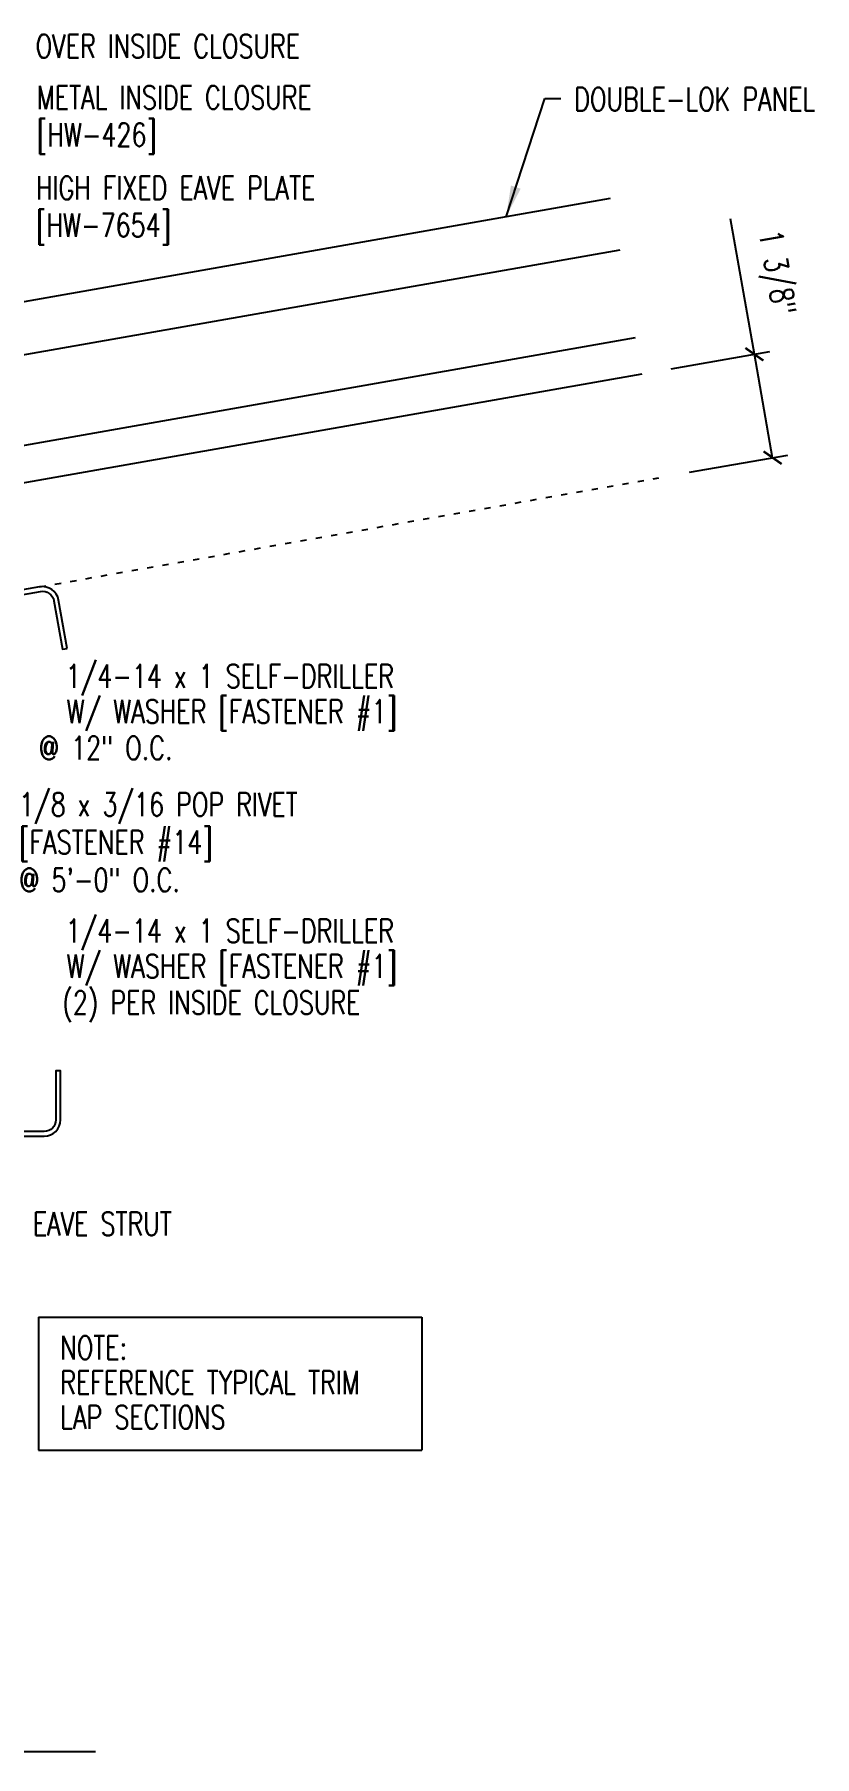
# Model space of a CAD drawing. Header units: inches. Extents: x 1.3 to 41.3, y 3.2 to 47.8.
# Drawn here: x 28.75 to 41.27, y 3.93 to 31.59 of the extents above; entities that cross this region are included whole.
import ezdxf
from ezdxf.enums import TextEntityAlignment as Align

# ---------------------------------------------------------------- set-up
doc = ezdxf.new("R2010")
doc.units = ezdxf.units.IN
doc.header["$MEASUREMENT"] = 0
doc.linetypes.add('ACAD_ISO07W100', pattern=[3, 0, -3])
for name, color, linetype in [('DIM', 7, 'Continuous'), ('PANEL', 11, 'Continuous'), ('STLA', 12, 'Continuous'), ('TEXT', 2, 'Continuous')]:
    doc.layers.add(name, color=color, linetype=linetype)
doc.styles.add('TEXT1', font='ROMANS.shx', dxfattribs={"width": 0.75, "height": 0.375})
doc.dimstyles.new('DETAIL', dxfattribs={"dimscale": 4, "dimtxt": 0.09375, "dimasz": 0.0625, "dimexe": 0.0625, "dimexo": 0.125, "dimgap": 0.0625, "dimtad": 1, "dimdec": 4, "dimzin": 3, "dimdsep": 46, "dimlunit": 4, "dimtxsty": 'TEXT1', "dimblk": 'ARCHTICK', "dimcen": 0.0625, "dimclrd": 7, "dimclre": 7, "dimclrt": 2, "dimadec": 0, "dimazin": 0, "dimtfac": 0.59375, "dimtdec": 4, "dimtmove": 0, "dimatfit": 3, "dimfxl": 0, "dimfrac": 2, "dimtolj": 1, "dimtzin": 3, "dimarcsym": 0})
doc.dimstyles.new('DETAIL$7', dxfattribs={"dimscale": 4, "dimtxt": 0.09375, "dimasz": 0.125, "dimexe": 0.0625, "dimexo": 0.125, "dimgap": 0.0625, "dimtad": 1, "dimdec": 4, "dimzin": 3, "dimdsep": 46, "dimlunit": 4, "dimtxsty": 'TEXT1', "dimblk": 'ARCHTICK', "dimcen": 0.0625, "dimclrd": 7, "dimclre": 7, "dimclrt": 2, "dimadec": 0, "dimazin": 0, "dimtfac": 0.59375, "dimtdec": 4, "dimtmove": 0, "dimatfit": 3, "dimfxl": 0, "dimfrac": 2, "dimtolj": 1, "dimtzin": 3, "dimarcsym": 0})

# ---------------------------------------------------------------- blocks, each defined once
blk = doc.blocks.new('_ArchTick')
at = {"color": 0, "linetype": 'ByBlock', "const_width": 0.15}
blk.add_lwpolyline([(-0.5, -0.5), (0.5, 0.5)], dxfattribs=at)
blk = doc.blocks.new('*D33')
at = {"layer": 'DEFPOINTS', "color": 0}
for p in [(40.305, 26.453), (38.479, 26.131), (38.772, 24.47)]:
    blk.add_point(p, dxfattribs=at)
at = {"layer": 'DIM', "color": 7, "lineweight": -2}
for p, q in [((40.305, 26.453), (39.921, 28.629)), ((38.972, 26.218), (40.551, 26.496)), ((40.598, 24.792), (40.305, 26.453)), ((39.265, 24.557), (40.844, 24.835))]:
    blk.add_line(p, q, dxfattribs=at)
at = {"layer": 'DIM', "color": 7, "lineweight": -2, "xscale": 0.25, "yscale": 0.25, "zscale": 0.25}
for p, rotation in [((40.305, 26.453), 99.99999999999947), ((40.598, 24.792), 279.9999999999995)]:
    blk.add_blockref('_ArchTick', p, dxfattribs=dict(at, rotation=rotation))
at = {"layer": 'DIM', "color": 2, "insert": (40.619, 27.757), "char_height": 0.375, "attachment_point": 5, "rotation": 280, "style": 'TEXT1'}
blk.add_mtext('\\A1;1 3/8"', dxfattribs=at)
blk = doc.blocks.new('dsc-HW-426')
at = {"layer": 'TEXT', "style": 'TEXT1', "width": 0.75}
for s, p in [('METAL INSIDE CLOSURE', (0, 0)), ('[HW-426]', (0, -0.6))]:
    blk.add_text(s, height=0.375, dxfattribs=at).set_placement(p)
at = {"layer": 'TEXT', "style": 'TEXT1', "flags": 1}
for tag, p in [('COLOR', (0, -1.2)), ('CALC', (0, -1.2)), ('OPT1', (0, -1.2)), ('OPT2', (0, -1.2)), ('OPT3', (0, -1.2)), ('GAGE', (0, -1.2)), ('SHPLN', (0, -1.2)), ('PART', (0, -1.2)), ('DESCRIPTION', (0, -1.2)), ('MULTIPLE', (0, -1.2)), ('SPARE1', (0, -1.8)), ('SPARE2', (0, -1.8)), ('SPARE3', (0, -1.8)), ('SPARE4', (0, -1.8)), ('SPARE5', (0, -1.8)), ('SPARE6', (0, -1.8)), ('SPARE7', (0, -1.8)), ('SPARE8', (0, -1.8)), ('SPARE9', (0, -1.8)), ('SPARE10', (0, -1.8))]:
    blk.add_attdef(tag, p, '', height=0.375, dxfattribs=at)
blk = doc.blocks.new('FD-F14')
at = {"layer": 'TEXT', "style": 'TEXT1', "width": 0.75}
for s, p in [('1/8 x 3/16 POP RIVET', (0.0047, -0.0408)), ('[FASTENER #14]', (0.0047, -0.1926))]:
    blk.add_text(s, height=0.09375, dxfattribs=at).set_placement(p)
blk.add_attdef('(QUANTITY)', (0.0047, -0.3444), '', height=0.0938, dxfattribs=at)
blk = doc.blocks.new('A$C30686E82')
for p, q in [((-2.715, 0.761), (3.437, 0.761)), ((-2.715, 0.761), (-2.715, -1.379)), ((3.437, 0.761), (3.437, -1.379)), ((-2.715, -1.379), (3.437, -1.379))]:
    blk.add_line(p, q)
at = {"layer": 'TEXT', "style": 'TEXT1', "width": 0.75}
for s, p in [('NOTE:', (-2.368, 0.081)), ('REFERENCE TYPICAL TRIM', (-2.368, -0.477)), ('LAP SECTIONS', (-2.368, -1.035))]:
    blk.add_text(s, height=0.375, dxfattribs=at).set_placement(p)

msp = doc.modelspace()

# ---------------------------------------------------------------- linework, layer by layer
at = {"layer": 'PANEL'}
for p, q in [((17.67917, 25.37737), (37.99826, 28.96017)), ((38.14516, 28.12702), (17.82607, 24.54422)), ((38.39418, 26.71481), (23.37805, 24.06706)), ((38.49663, 26.13377), (23.38867, 23.46983))]:
    msp.add_line(p, q, dxfattribs=at)
at = {"layer": 'STLA'}
msp.add_lwpolyline([(29.27353, 21.72888), (29.13673, 22.50471, 0.41421356), (28.83298, 22.71739), (24.38383, 21.93289, 0.36397023), (24.16716, 21.67467), (24.16716, 14.15688, 0.41421356), (24.42936, 13.89468), (28.90496, 13.89468, 0.41421356), (29.16716, 14.15688), (29.16716, 14.94468), (29.09246, 14.94468), (29.09246, 14.15688, -0.41421356), (28.90496, 13.96938), (24.42936, 13.96938, -0.41421356), (24.24186, 14.15688), (24.24186, 21.67467, -0.36397023), (24.3968, 21.85932), (28.84595, 22.64383, -0.41421356), (29.06316, 22.49174), (29.19996, 21.71591)], format="xyb", close=True, dxfattribs=at)
at = {"layer": 'TEXT', "linetype": 'ACAD_ISO07W100', "ltscale": 0.05}
msp.add_line((28.83298, 22.71739), (38.77216, 24.46994), dxfattribs=at)

# ---------------------------------------------------------------- block references
for name, p in [('dsc-HW-426', (28.78804, 30.3911)), ('A$C30686E82', (31.53196, 10.22853))]:
    msp.add_blockref(name, p)
at = {"layer": 'TEXT', "xscale": 4, "yscale": 4, "zscale": 4}
msp.add_blockref('FD-F14', (28.48496, 19.19913), dxfattribs=at).add_auto_attribs({'(QUANTITY)': '@ 5\'-0" O.C.'})

# ---------------------------------------------------------------- texts
at = {"layer": 'TEXT', "style": 'TEXT1', "width": 0.75}
for s, p in [('OVER INSIDE CLOSURE', (28.76948, 31.21501)), ('DOUBLE-LOK PANEL', (37.41387, 30.3606)), ('HIGH FIXED EAVE PLATE', (28.77445, 28.93754)), ('[HW-7654]', (28.77445, 28.33754)), ('EAVE STRUT', (28.72468, 12.2996))]:
    msp.add_text(s, height=0.375, dxfattribs=at).set_placement(p)
for s, p in [('1/4-14 x 1 SELF-DRILLER', (34.52005, 21.09625)), ('W/ WASHER [FASTENER #1]', (34.5701, 20.52794)), ('@ 12" O.C.', (30.96557, 19.94188)), ('1/4-14 x 1 SELF-DRILLER', (34.52005, 17.00556)), ('W/ WASHER [FASTENER #1]', (34.5701, 16.43725)), ('(2) PER INSIDE CLOSURE', (33.98293, 15.85119))]:
    msp.add_text(s, height=0.375, dxfattribs=at).set_placement(p, align=Align.RIGHT)

# ---------------------------------------------------------------- dimensions: what is measured, and where the dimension line sits
at = {"layer": 'DIM'}
dim = msp.add_aligned_dim(p1=(38.77216, 24.46994), p2=(38.47932, 26.13072), distance=-1.85406, text='1 3/8"', dimstyle='DETAIL', dxfattribs=at)
dim.commit()
dim.dimension.update_dxf_attribs({"geometry": '*D33', "text_midpoint": (40.61922, 27.75693)})

# ---------------------------------------------------------------- leaders
at = {"layer": 'TEXT'}
for points in [[(36.32125, 28.66253), (36.93923, 30.5616), (37.19906, 30.5616)], [(24.07109, 4.01174), (28.72841, 4.01174), (29.73074, 4.01174)]]:
    msp.add_leader(points, dimstyle='DETAIL$7', dxfattribs=at)

doc.saveas('drawing.dxf')
